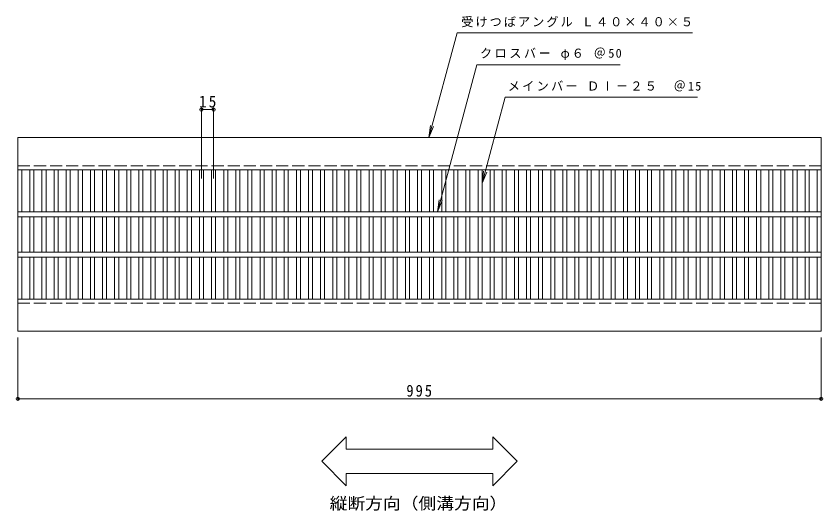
# Model space of a CAD drawing. Units: millimetres, scale not verified. Extents: x -905 to 910, y -686 to 619.
# Drawn here: x -705 to 294, y 6 to 619 of the extents above; entities that cross this region are included whole.
import ezdxf
from ezdxf.enums import TextEntityAlignment as Align

# ---------------------------------------------------------------- set-up
doc = ezdxf.new("R2010")
doc.units = ezdxf.units.MM
doc.header["$LTSCALE"] = 5
doc.header["$PDMODE"] = 32
doc.header["$PDSIZE"] = 4
doc.linetypes.add('DASHED3', pattern=[4, 3, -1])
for name, color, linetype, lineweight in [('1-1_1-1ﾚｲﾔ', 2, 'Continuous', 9), ('1-2_1-2ﾚｲﾔ', 3, 'Continuous', 9), ('1-4_1-4ﾚｲﾔ', 7, 'Continuous', 9), ('1-5_1-5ﾚｲﾔ', 7, 'Continuous', 9)]:
    doc.layers.add(name, color=color, linetype=linetype, lineweight=lineweight)
doc.styles.add('ＭＳ ゴシック', font='')
doc.styles.get('ＭＳ ゴシック').set_extended_font_data('MS Gothic')

msp = doc.modelspace()

# ---------------------------------------------------------------- linework, layer by layer
at = {"layer": '1-1_1-1ﾚｲﾔ'}
for p, q in [((-703.29, 468.158), (-703.29, 428.158)), ((-703.29, 468.158), (291.71, 468.158)), ((291.71, 428.158), (291.71, 468.158)), ((-703.29, 428.158), (291.71, 428.158)), ((-703.29, 268.158), (291.71, 268.158)), ((-703.29, 228.158), (-703.29, 268.158)), ((291.71, 268.158), (291.71, 228.158)), ((-703.29, 228.158), (291.71, 228.158))]:
    msp.add_line(p, q, dxfattribs=at)
at = {"layer": '1-1_1-1ﾚｲﾔ', "linetype": 'DASHED3'}
for p, q in [((-703.29, 433.158), (291.71, 433.158)), ((-703.29, 263.158), (291.71, 263.158))]:
    msp.add_line(p, q, dxfattribs=at)
at = {"layer": '1-2_1-2ﾚｲﾔ', "color": 7}
for p, q in [((-475.79, 504.362), (-475.79, 417.453)), ((-475.79, 502.862), (-460.79, 502.862)), ((-460.79, 504.362), (-460.79, 417.453))]:
    msp.add_line(p, q, dxfattribs=at)
at = {"layer": '1-2_1-2ﾚｲﾔ'}
for p, q in [((-703.29, 268.158), (-703.29, 428.158)), ((-698.29, 376.158), (-698.29, 428.158)), ((-688.29, 376.158), (-688.29, 428.158)), ((-683.29, 376.158), (-683.29, 428.158)), ((-673.29, 376.158), (-673.29, 428.158)), ((-668.29, 376.158), (-668.29, 428.158)), ((-658.29, 376.158), (-658.29, 428.158)), ((-653.29, 376.158), (-653.29, 428.158)), ((-643.29, 376.158), (-643.29, 428.158)), ((-638.29, 376.158), (-638.29, 428.158)), ((-628.29, 376.158), (-628.29, 428.158)), ((-623.29, 376.158), (-623.29, 428.158)), ((-613.29, 376.158), (-613.29, 428.158)), ((-608.29, 376.158), (-608.29, 428.158)), ((-598.29, 376.158), (-598.29, 428.158)), ((-593.29, 376.158), (-593.29, 428.158)), ((-583.29, 376.158), (-583.29, 428.158)), ((-578.29, 376.158), (-578.29, 428.158)), ((-568.29, 376.158), (-568.29, 428.158)), ((-563.29, 376.158), (-563.29, 428.158)), ((-553.29, 376.158), (-553.29, 428.158)), ((-548.29, 376.158), (-548.29, 428.158)), ((-538.29, 376.158), (-538.29, 428.158)), ((-533.29, 376.158), (-533.29, 428.158)), ((-523.29, 376.158), (-523.29, 428.158)), ((-518.29, 376.158), (-518.29, 428.158)), ((-508.29, 376.158), (-508.29, 428.158)), ((-503.29, 376.158), (-503.29, 428.158)), ((-493.29, 376.158), (-493.29, 428.158)), ((-488.29, 376.158), (-488.29, 428.158)), ((-478.29, 376.158), (-478.29, 428.158)), ((-473.29, 376.158), (-473.29, 428.158)), ((-463.29, 376.158), (-463.29, 428.158)), ((-458.29, 376.158), (-458.29, 428.158)), ((-448.29, 376.158), (-448.29, 428.158)), ((-443.29, 376.158), (-443.29, 428.158)), ((-433.29, 376.158), (-433.29, 428.158)), ((-428.29, 376.158), (-428.29, 428.158)), ((-418.29, 376.158), (-418.29, 428.158)), ((-413.29, 376.158), (-413.29, 428.158)), ((-403.29, 376.158), (-403.29, 428.158)), ((-398.29, 376.158), (-398.29, 428.158)), ((-388.29, 376.158), (-388.29, 428.158)), ((-383.29, 376.158), (-383.29, 428.158)), ((-373.29, 376.158), (-373.29, 428.158)), ((-368.29, 376.158), (-368.29, 428.158)), ((-358.29, 376.158), (-358.29, 428.158)), ((-353.29, 376.158), (-353.29, 428.158)), ((-343.29, 376.158), (-343.29, 428.158)), ((-338.29, 376.158), (-338.29, 428.158)), ((-328.29, 376.158), (-328.29, 428.158)), ((-323.29, 376.158), (-323.29, 428.158)), ((-313.29, 376.158), (-313.29, 428.158)), ((-308.29, 376.158), (-308.29, 428.158)), ((-298.291, 376.158), (-298.291, 428.158)), ((-293.29, 376.158), (-293.29, 428.158)), ((-283.291, 376.158), (-283.291, 428.158)), ((-278.29, 376.158), (-278.29, 428.158)), ((-268.291, 376.158), (-268.291, 428.158)), ((-263.29, 376.158), (-263.29, 428.158)), ((-253.291, 376.158), (-253.291, 428.158)), ((-248.29, 376.158), (-248.29, 428.158)), ((-238.291, 376.158), (-238.291, 428.158)), ((-233.29, 376.158), (-233.29, 428.158)), ((-223.291, 376.158), (-223.291, 428.158)), ((-218.29, 376.158), (-218.29, 428.158)), ((-208.291, 376.158), (-208.291, 428.158)), ((-203.29, 376.158), (-203.29, 428.158)), ((-193.291, 376.158), (-193.291, 428.158)), ((-188.29, 376.158), (-188.29, 428.158)), ((-178.291, 376.158), (-178.291, 428.158)), ((-173.29, 376.158), (-173.29, 428.158)), ((-163.291, 376.158), (-163.291, 428.158)), ((-158.29, 376.158), (-158.29, 428.158)), ((-148.291, 376.158), (-148.291, 428.158)), ((-143.29, 376.158), (-143.29, 428.158)), ((-133.291, 376.158), (-133.291, 428.158)), ((-128.29, 376.158), (-128.29, 428.158)), ((-118.291, 376.158), (-118.291, 428.158)), ((-113.29, 376.158), (-113.29, 428.158)), ((-103.291, 376.158), (-103.291, 428.158)), ((-98.29, 376.158), (-98.29, 428.158)), ((-88.291, 376.158), (-88.291, 428.158)), ((-83.29, 376.158), (-83.29, 428.158)), ((-73.291, 376.158), (-73.291, 428.158)), ((-68.29, 376.158), (-68.29, 428.158)), ((-58.291, 376.158), (-58.291, 428.158)), ((-53.29, 376.158), (-53.29, 428.158)), ((-43.291, 376.158), (-43.291, 428.158)), ((-38.29, 376.158), (-38.29, 428.158)), ((-28.291, 376.158), (-28.291, 428.158)), ((-23.291, 376.158), (-23.291, 428.158)), ((-13.291, 376.158), (-13.291, 428.158)), ((-8.29, 376.158), (-8.29, 428.158)), ((1.709, 376.158), (1.709, 428.158)), ((6.71, 376.158), (6.71, 428.158)), ((16.709, 376.158), (16.709, 428.158)), ((21.71, 376.158), (21.71, 428.158)), ((31.709, 376.158), (31.709, 428.158)), ((36.709, 376.158), (36.709, 428.158)), ((46.709, 376.158), (46.709, 428.158)), ((51.709, 376.158), (51.709, 428.158)), ((61.709, 376.158), (61.709, 428.158)), ((66.71, 376.158), (66.71, 428.158)), ((76.709, 376.158), (76.709, 428.158)), ((81.709, 376.158), (81.709, 428.158)), ((91.709, 376.158), (91.709, 428.158)), ((96.709, 376.158), (96.709, 428.158)), ((106.709, 376.158), (106.709, 428.158)), ((111.709, 376.158), (111.709, 428.158)), ((121.709, 376.158), (121.709, 428.158)), ((126.709, 376.158), (126.709, 428.158)), ((136.709, 376.158), (136.709, 428.158)), ((141.709, 376.158), (141.709, 428.158)), ((151.709, 376.158), (151.709, 428.158)), ((156.709, 376.158), (156.709, 428.158)), ((166.709, 376.158), (166.709, 428.158)), ((171.709, 376.158), (171.709, 428.158)), ((181.709, 376.158), (181.709, 428.158)), ((186.709, 376.158), (186.709, 428.158)), ((196.709, 376.158), (196.709, 428.158)), ((201.709, 376.158), (201.709, 428.158)), ((211.709, 376.158), (211.709, 428.158)), ((216.709, 376.158), (216.709, 428.158)), ((226.709, 376.158), (226.709, 428.158)), ((231.709, 376.158), (231.709, 428.158)), ((241.709, 376.158), (241.709, 428.158)), ((246.709, 376.158), (246.709, 428.158)), ((256.709, 376.158), (256.709, 428.158)), ((261.709, 376.158), (261.709, 428.158)), ((271.709, 376.158), (271.709, 428.158)), ((276.709, 376.158), (276.709, 428.158)), ((286.71, 376.158), (286.71, 428.158)), ((291.71, 268.158), (291.71, 428.158)), ((291.71, 376.158), (-703.29, 376.158)), ((291.71, 370.158), (-703.29, 370.158)), ((-698.29, 326.158), (-698.29, 370.158)), ((-688.29, 326.158), (-688.29, 370.158)), ((-683.29, 326.158), (-683.29, 370.158)), ((-673.29, 326.158), (-673.29, 370.158)), ((-668.29, 326.158), (-668.29, 370.158)), ((-658.29, 326.158), (-658.29, 370.158)), ((-653.29, 326.158), (-653.29, 370.158)), ((-643.29, 326.158), (-643.29, 370.158)), ((-638.29, 326.158), (-638.29, 370.158)), ((-628.29, 326.158), (-628.29, 370.158)), ((-623.29, 326.158), (-623.29, 370.158)), ((-613.29, 326.158), (-613.29, 370.158)), ((-608.29, 326.158), (-608.29, 370.158)), ((-598.29, 326.158), (-598.29, 370.158)), ((-593.29, 326.158), (-593.29, 370.158)), ((-583.29, 326.158), (-583.29, 370.158)), ((-578.29, 326.158), (-578.29, 370.158)), ((-568.29, 326.158), (-568.29, 370.158)), ((-563.29, 326.158), (-563.29, 370.158)), ((-553.29, 326.158), (-553.29, 370.158)), ((-548.29, 326.158), (-548.29, 370.158)), ((-538.29, 326.158), (-538.29, 370.158)), ((-533.29, 326.158), (-533.29, 370.158)), ((-523.29, 326.158), (-523.29, 370.158)), ((-518.29, 326.158), (-518.29, 370.158)), ((-508.29, 326.158), (-508.29, 370.158)), ((-503.29, 326.158), (-503.29, 370.158)), ((-493.29, 326.158), (-493.29, 370.158)), ((-488.29, 326.158), (-488.29, 370.158)), ((-478.29, 326.158), (-478.29, 370.158)), ((-473.29, 326.158), (-473.29, 370.158)), ((-463.29, 326.158), (-463.29, 370.158)), ((-458.29, 326.158), (-458.29, 370.158)), ((-448.29, 326.158), (-448.29, 370.158)), ((-443.29, 326.158), (-443.29, 370.158)), ((-433.29, 326.158), (-433.29, 370.158)), ((-428.29, 326.158), (-428.29, 370.158)), ((-418.29, 326.158), (-418.29, 370.158)), ((-413.29, 326.158), (-413.29, 370.158)), ((-403.29, 326.158), (-403.29, 370.158)), ((-398.29, 326.158), (-398.29, 370.158)), ((-388.29, 326.158), (-388.29, 370.158)), ((-383.29, 326.158), (-383.29, 370.158)), ((-373.29, 326.158), (-373.29, 370.158)), ((-368.29, 326.158), (-368.29, 370.158)), ((-358.29, 326.158), (-358.29, 370.158)), ((-353.29, 326.158), (-353.29, 370.158)), ((-343.29, 326.158), (-343.29, 370.158)), ((-338.29, 326.158), (-338.29, 370.158)), ((-328.29, 326.158), (-328.29, 370.158)), ((-323.29, 326.158), (-323.29, 370.158)), ((-313.29, 326.158), (-313.29, 370.158)), ((-308.29, 326.158), (-308.29, 370.158)), ((-298.291, 326.158), (-298.291, 370.158)), ((-293.29, 326.158), (-293.29, 370.158)), ((-283.291, 326.158), (-283.291, 370.158)), ((-278.29, 326.158), (-278.29, 370.158)), ((-268.291, 326.158), (-268.291, 370.158)), ((-263.29, 326.158), (-263.29, 370.158)), ((-253.291, 326.158), (-253.291, 370.158)), ((-248.29, 326.158), (-248.29, 370.158)), ((-238.291, 326.158), (-238.291, 370.158)), ((-233.29, 326.158), (-233.29, 370.158)), ((-223.291, 326.158), (-223.291, 370.158)), ((-218.29, 326.158), (-218.29, 370.158)), ((-208.291, 326.158), (-208.291, 370.158)), ((-203.29, 326.158), (-203.29, 370.158)), ((-193.291, 326.158), (-193.291, 370.158)), ((-188.29, 326.158), (-188.29, 370.158)), ((-178.291, 326.158), (-178.291, 370.158)), ((-173.29, 326.158), (-173.29, 370.158)), ((-163.291, 326.158), (-163.291, 370.158)), ((-158.29, 326.158), (-158.29, 370.158)), ((-148.291, 326.158), (-148.291, 370.158)), ((-143.29, 326.158), (-143.29, 370.158)), ((-133.291, 326.158), (-133.291, 370.158)), ((-128.29, 326.158), (-128.29, 370.158)), ((-118.291, 326.158), (-118.291, 370.158)), ((-113.29, 326.158), (-113.29, 370.158)), ((-103.291, 326.158), (-103.291, 370.158)), ((-98.29, 326.158), (-98.29, 370.158)), ((-88.291, 326.158), (-88.291, 370.158)), ((-83.29, 326.158), (-83.29, 370.158)), ((-73.291, 326.158), (-73.291, 370.158)), ((-68.29, 326.158), (-68.29, 370.158)), ((-58.291, 326.158), (-58.291, 370.158)), ((-53.29, 326.158), (-53.29, 370.158)), ((-43.291, 326.158), (-43.291, 370.158)), ((-38.29, 326.158), (-38.29, 370.158)), ((-28.291, 326.158), (-28.291, 370.158)), ((-23.291, 326.158), (-23.291, 370.158)), ((-13.291, 326.158), (-13.291, 370.158)), ((-8.29, 326.158), (-8.29, 370.158)), ((1.709, 326.158), (1.709, 370.158)), ((6.71, 326.158), (6.71, 370.158)), ((16.709, 326.158), (16.709, 370.158)), ((21.71, 326.158), (21.71, 370.158)), ((31.709, 326.158), (31.709, 370.158)), ((36.709, 326.158), (36.709, 370.158)), ((46.709, 326.158), (46.709, 370.158)), ((51.709, 326.158), (51.709, 370.158)), ((61.709, 326.158), (61.709, 370.158)), ((66.71, 326.158), (66.71, 370.158)), ((76.709, 326.158), (76.709, 370.158)), ((81.709, 326.158), (81.709, 370.158)), ((91.709, 326.158), (91.709, 370.158)), ((96.709, 326.158), (96.709, 370.158)), ((106.709, 326.158), (106.709, 370.158)), ((111.709, 326.158), (111.709, 370.158)), ((121.709, 326.158), (121.709, 370.158)), ((126.709, 326.158), (126.709, 370.158)), ((136.709, 326.158), (136.709, 370.158)), ((141.709, 326.158), (141.709, 370.158)), ((151.709, 326.158), (151.709, 370.158)), ((156.709, 326.158), (156.709, 370.158)), ((166.709, 326.158), (166.709, 370.158)), ((171.709, 326.158), (171.709, 370.158)), ((181.709, 326.158), (181.709, 370.158)), ((186.709, 326.158), (186.709, 370.158)), ((196.709, 326.158), (196.709, 370.158)), ((201.709, 326.158), (201.709, 370.158)), ((211.709, 326.158), (211.709, 370.158)), ((216.709, 326.158), (216.709, 370.158)), ((226.709, 326.158), (226.709, 370.158)), ((231.709, 326.158), (231.709, 370.158)), ((241.709, 326.158), (241.709, 370.158)), ((246.709, 326.158), (246.709, 370.158)), ((256.709, 326.158), (256.709, 370.158)), ((261.709, 326.158), (261.709, 370.158)), ((271.709, 326.158), (271.709, 370.158)), ((276.709, 326.158), (276.709, 370.158)), ((286.71, 326.158), (286.71, 370.158)), ((291.71, 326.158), (-703.29, 326.158)), ((291.71, 320.158), (-703.29, 320.158)), ((-698.29, 268.158), (-698.29, 320.158)), ((-688.29, 268.158), (-688.29, 320.158)), ((-683.29, 268.158), (-683.29, 320.158)), ((-673.29, 268.158), (-673.29, 320.158)), ((-668.29, 268.158), (-668.29, 320.158)), ((-658.29, 268.158), (-658.29, 320.158)), ((-653.29, 268.158), (-653.29, 320.158)), ((-643.29, 268.158), (-643.29, 320.158)), ((-638.29, 268.158), (-638.29, 320.158)), ((-628.29, 268.158), (-628.29, 320.158)), ((-623.29, 268.158), (-623.29, 320.158)), ((-613.29, 268.158), (-613.29, 320.158)), ((-608.29, 268.158), (-608.29, 320.158)), ((-598.29, 268.158), (-598.29, 320.158)), ((-593.29, 268.158), (-593.29, 320.158)), ((-583.29, 268.158), (-583.29, 320.158)), ((-578.29, 268.158), (-578.29, 320.158)), ((-568.29, 268.158), (-568.29, 320.158)), ((-563.29, 268.158), (-563.29, 320.158)), ((-553.29, 268.158), (-553.29, 320.158)), ((-548.29, 268.158), (-548.29, 320.158)), ((-538.29, 268.158), (-538.29, 320.158)), ((-533.29, 268.158), (-533.29, 320.158)), ((-523.29, 268.158), (-523.29, 320.158)), ((-518.29, 268.158), (-518.29, 320.158)), ((-508.29, 268.158), (-508.29, 320.158)), ((-503.29, 268.158), (-503.29, 320.158)), ((-493.29, 268.158), (-493.29, 320.158)), ((-488.29, 268.158), (-488.29, 320.158)), ((-478.29, 268.158), (-478.29, 320.158)), ((-473.29, 268.158), (-473.29, 320.158)), ((-463.29, 268.158), (-463.29, 320.158)), ((-458.29, 268.158), (-458.29, 320.158)), ((-448.29, 268.158), (-448.29, 320.158)), ((-443.29, 268.158), (-443.29, 320.158)), ((-433.29, 268.158), (-433.29, 320.158)), ((-428.29, 268.158), (-428.29, 320.158)), ((-418.29, 268.158), (-418.29, 320.158)), ((-413.29, 268.158), (-413.29, 320.158)), ((-403.29, 268.158), (-403.29, 320.158)), ((-398.29, 268.158), (-398.29, 320.158)), ((-388.29, 268.158), (-388.29, 320.158)), ((-383.29, 268.158), (-383.29, 320.158)), ((-373.29, 268.158), (-373.29, 320.158)), ((-368.29, 268.158), (-368.29, 320.158)), ((-358.29, 268.158), (-358.29, 320.158)), ((-353.29, 268.158), (-353.29, 320.158)), ((-343.29, 268.158), (-343.29, 320.158)), ((-338.29, 268.158), (-338.29, 320.158)), ((-328.29, 268.158), (-328.29, 320.158)), ((-323.29, 268.158), (-323.29, 320.158)), ((-313.29, 268.158), (-313.29, 320.158)), ((-308.29, 268.158), (-308.29, 320.158)), ((-298.291, 268.158), (-298.291, 320.158)), ((-293.29, 268.158), (-293.29, 320.158)), ((-283.291, 268.158), (-283.291, 320.158)), ((-278.29, 268.158), (-278.29, 320.158)), ((-268.291, 268.158), (-268.291, 320.158)), ((-263.29, 268.158), (-263.29, 320.158)), ((-253.291, 268.158), (-253.291, 320.158)), ((-248.29, 268.158), (-248.29, 320.158)), ((-238.291, 268.158), (-238.291, 320.158)), ((-233.29, 268.158), (-233.29, 320.158)), ((-223.291, 268.158), (-223.291, 320.158)), ((-218.29, 268.158), (-218.29, 320.158)), ((-208.291, 268.158), (-208.291, 320.158)), ((-203.29, 268.158), (-203.29, 320.158)), ((-193.291, 268.158), (-193.291, 320.158)), ((-188.29, 268.158), (-188.29, 320.158)), ((-178.291, 268.158), (-178.291, 320.158)), ((-173.29, 268.158), (-173.29, 320.158)), ((-163.291, 268.158), (-163.291, 320.158)), ((-158.29, 268.158), (-158.29, 320.158)), ((-148.291, 268.158), (-148.291, 320.158)), ((-143.29, 268.158), (-143.29, 320.158)), ((-133.291, 268.158), (-133.291, 320.158)), ((-128.29, 268.158), (-128.29, 320.158)), ((-118.291, 268.158), (-118.291, 320.158)), ((-113.29, 268.158), (-113.29, 320.158)), ((-103.291, 268.158), (-103.291, 320.158)), ((-98.29, 268.158), (-98.29, 320.158)), ((-88.291, 268.158), (-88.291, 320.158)), ((-83.29, 268.158), (-83.29, 320.158)), ((-73.291, 268.158), (-73.291, 320.158)), ((-68.29, 268.158), (-68.29, 320.158)), ((-58.291, 268.158), (-58.291, 320.158)), ((-53.29, 268.158), (-53.29, 320.158)), ((-43.291, 268.158), (-43.291, 320.158)), ((-38.29, 268.158), (-38.29, 320.158)), ((-28.291, 268.158), (-28.291, 320.158)), ((-23.291, 268.158), (-23.291, 320.158)), ((-13.291, 268.158), (-13.291, 320.158)), ((-8.29, 268.158), (-8.29, 320.158)), ((1.709, 268.158), (1.709, 320.158)), ((6.71, 268.158), (6.71, 320.158)), ((16.709, 268.158), (16.709, 320.158)), ((21.71, 268.158), (21.71, 320.158)), ((31.709, 268.158), (31.709, 320.158)), ((36.709, 268.158), (36.709, 320.158)), ((46.709, 268.158), (46.709, 320.158)), ((51.709, 268.158), (51.709, 320.158)), ((61.709, 268.158), (61.709, 320.158)), ((66.71, 268.158), (66.71, 320.158)), ((76.709, 268.158), (76.709, 320.158)), ((81.709, 268.158), (81.709, 320.158)), ((91.709, 268.158), (91.709, 320.158)), ((96.709, 268.158), (96.709, 320.158)), ((106.709, 268.158), (106.709, 320.158)), ((111.709, 268.158), (111.709, 320.158)), ((121.709, 268.158), (121.709, 320.158)), ((126.709, 268.158), (126.709, 320.158)), ((136.709, 268.158), (136.709, 320.158)), ((141.709, 268.158), (141.709, 320.158)), ((151.709, 268.158), (151.709, 320.158)), ((156.709, 268.158), (156.709, 320.158)), ((166.709, 268.158), (166.709, 320.158)), ((171.709, 268.158), (171.709, 320.158)), ((181.709, 268.158), (181.709, 320.158)), ((186.709, 268.158), (186.709, 320.158)), ((196.709, 268.158), (196.709, 320.158)), ((201.709, 268.158), (201.709, 320.158)), ((211.709, 268.158), (211.709, 320.158)), ((216.709, 268.158), (216.709, 320.158)), ((226.709, 268.158), (226.709, 320.158)), ((231.709, 268.158), (231.709, 320.158)), ((241.709, 268.158), (241.709, 320.158)), ((246.709, 268.158), (246.709, 320.158)), ((256.709, 268.158), (256.709, 320.158)), ((261.709, 268.158), (261.709, 320.158)), ((271.709, 268.158), (271.709, 320.158)), ((276.709, 268.158), (276.709, 320.158)), ((286.71, 268.158), (286.71, 320.158))]:
    msp.add_line(p, q, dxfattribs=at)
at = {"layer": '1-2_1-2ﾚｲﾔ', "color": 7}
for p in [(-475.79, 502.862), (-460.79, 502.862)]:
    msp.add_point(p, dxfattribs=at)
at = {"layer": '1-4_1-4ﾚｲﾔ'}
for p, q in [((-703.29, 220.658), (-703.29, 143.027)), ((291.71, 220.658), (291.71, 143.027)), ((-703.29, 144.527), (291.71, 144.527))]:
    msp.add_line(p, q, dxfattribs=at)
for p in [(-703.29, 144.527), (291.71, 144.527)]:
    msp.add_point(p, dxfattribs=at)
at = {"layer": '1-5_1-5ﾚｲﾔ'}
for p, q in [((-159.273, 598.159), (-194.106, 468.158)), ((-159.273, 598.159), (132.206, 598.159)), ((-134.811, 558.159), (-183.559, 376.23)), ((-134.811, 558.159), (42.841, 558.159)), ((-99.715, 518.159), (-128.29, 411.514)), ((-99.715, 518.159), (138.585, 518.159)), ((-194.106, 468.158), (-192.149, 483.03)), ((-194.106, 468.158), (-188.366, 482.017)), ((-128.29, 411.514), (-126.332, 426.386)), ((-128.29, 411.514), (-122.55, 425.372)), ((-183.559, 376.23), (-181.601, 391.102)), ((-183.559, 376.23), (-177.818, 390.088)), ((-296.428, 97.465), (-326.734, 67.159)), ((-296.428, 97.465), (-296.428, 82.159)), ((-115.153, 97.465), (-84.847, 67.159)), ((-115.153, 97.465), (-115.153, 82.159)), ((-296.428, 82.159), (-115.153, 82.159)), ((-326.734, 67.159), (-296.428, 36.852)), ((-84.847, 67.159), (-115.153, 36.852)), ((-296.428, 52.159), (-296.428, 36.852)), ((-296.428, 52.159), (-115.153, 52.159)), ((-115.153, 52.159), (-115.153, 36.852))]:
    msp.add_line(p, q, dxfattribs=at)

# ---------------------------------------------------------------- texts
at = {"layer": '1-2_1-2ﾚｲﾔ', "color": 2, "insert": (-478.915, 505.362), "char_height": 14.66, "attachment_point": 7, "style": 'ＭＳ ゴシック'}
msp.add_mtext('\\T1.27;\\W0.95;15', dxfattribs=at)
at = {"layer": '1-4_1-4ﾚｲﾔ', "color": 2, "insert": (-222.04, 147.027), "char_height": 14.66, "attachment_point": 7, "style": 'ＭＳ ゴシック'}
msp.add_mtext('\\T1.27;\\W0.9;995', dxfattribs=at)
at = {"layer": '1-5_1-5ﾚｲﾔ', "color": 2, "style": 'ＭＳ ゴシック', "width": 1.1}
msp.add_text('縦断方向（側溝方向）', height=14.66, dxfattribs=at).set_placement((-317.04, 3.198), align=Align.BOTTOM_LEFT)
at = {"layer": '1-5_1-5ﾚｲﾔ', "char_height": 11, "attachment_point": 7, "style": 'ＭＳ ゴシック'}
for s, insert in [('\\T1.17;受けつばアングル\\~Ｌ４０×４０×５', (-154.044, 604.872)), ('\\T1.21;クロスバー\\~φ６\\~＠50', (-130.909, 564.148)), ('\\T1.19;メインバー\\~ＤⅠ－２５\u3000＠15', (-96.415, 525.394))]:
    msp.add_mtext(s, dxfattribs=dict(at, insert=insert))

doc.saveas('drawing.dxf')
